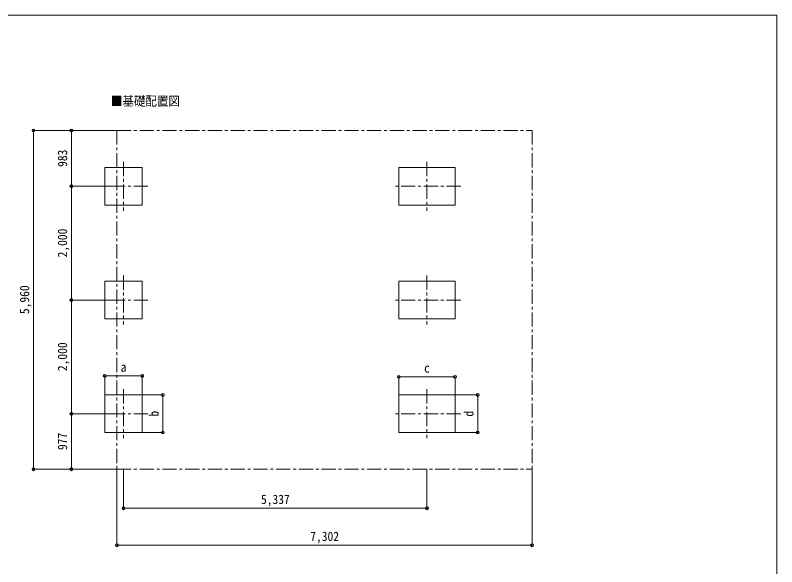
# Model space of a CAD drawing. Units: millimetres at full size, sheet at 1:50. Extents: x -14053 to 14053, y -9700 to 9700.
# Drawn here: x -49 to 13347, y 0 to 9700 of the extents above; entities that cross this region are included whole.
import ezdxf
from ezdxf.enums import TextEntityAlignment as Align

# ---------------------------------------------------------------- set-up
doc = ezdxf.new("R2010")
doc.units = ezdxf.units.MM
doc.header["$LTSCALE"] = 50
doc.header["$PDMODE"] = 32
doc.header["$PDSIZE"] = 50
doc.linetypes.add('CHAIN1', pattern=[8, 5, -1, 1, -1])
for name, color, linetype, lineweight in [('1-0', 134, 'Continuous', 9), ('1-6', 6, 'Continuous', 9), ('F-0', 7, 'Continuous', 9)]:
    doc.layers.add(name, color=color, linetype=linetype, lineweight=lineweight)
doc.styles.add('ＭＳ ゴシック', font='')
doc.styles.get('ＭＳ ゴシック').set_extended_font_data('MS Gothic')

msp = doc.modelspace()

# ---------------------------------------------------------------- linework, layer by layer
at = {"layer": '1-0', "color": 7, "linetype": 'CHAIN1'}
for p, q in [((1740.27, 7674.09), (1740.27, 1714.05)), ((1740.27, 7674.09), (9042.27, 7674.09)), ((9042.27, 7674.09), (9042.27, 1714.05)), ((1855.77, 7121.06), (1855.77, 6261.06)), ((7192.77, 7121.06), (7192.77, 6261.06)), ((2285.77, 6691.06), (1425.77, 6691.06)), ((7787.77, 6691.06), (6597.77, 6691.06)), ((1855.77, 5121.06), (1855.77, 4261.06)), ((7192.77, 5121.06), (7192.77, 4261.06)), ((2285.77, 4691.06), (1425.77, 4691.06)), ((7787.77, 4691.06), (6597.77, 4691.06)), ((1855.77, 3121.06), (1855.77, 2261.06)), ((7192.77, 3121.06), (7192.77, 2261.06)), ((2285.77, 2691.06), (1425.77, 2691.06)), ((7787.77, 2691.06), (6597.77, 2691.06)), ((1740.27, 1714.05), (9042.27, 1714.05))]:
    msp.add_line(p, q, dxfattribs=at)
at = {"layer": '1-0', "color": 4}
for points in [[(2185.77, 6361.06), (2185.77, 7021.06), (1525.77, 7021.06), (1525.77, 6361.06)], [(6697.77, 7021.06), (7687.77, 7021.06), (7687.77, 6361.06), (6697.77, 6361.06)], [(2185.77, 4361.06), (2185.77, 5021.06), (1525.77, 5021.06), (1525.77, 4361.06)], [(6697.77, 5021.06), (7687.77, 5021.06), (7687.77, 4361.06), (6697.77, 4361.06)], [(2185.77, 2361.06), (2185.77, 3021.06), (1525.77, 3021.06), (1525.77, 2361.06)], [(6697.77, 3021.06), (7687.77, 3021.06), (7687.77, 2361.06), (6697.77, 2361.06)]]:
    msp.add_lwpolyline(points, close=True, dxfattribs=at)
at = {"layer": '1-6'}
for p, q in [((272.23, 7674.09), (939.15, 7674.09)), ((272.23, 7674.09), (272.23, 1714.05)), ((939.15, 7674.09), (1740.27, 7674.09)), ((939.15, 7674.09), (939.15, 6691.06)), ((939.15, 6691.06), (1740.27, 6691.06)), ((939.15, 6691.06), (939.15, 4691.06)), ((939.15, 4691.06), (1740.27, 4691.06)), ((939.15, 4691.06), (939.15, 2691.06)), ((1525.77, 3355.49), (1525.77, 3021.06)), ((1525.77, 3355.49), (2185.77, 3355.49)), ((2185.77, 3355.49), (2185.77, 3021.06)), ((6697.77, 3339.77), (6697.77, 3021.06)), ((6697.77, 3339.77), (7687.77, 3339.77)), ((7687.77, 3339.77), (7687.77, 3021.06)), ((2546.73, 3021.06), (2185.77, 3021.06)), ((2546.73, 3021.06), (2546.73, 2361.06)), ((8086.51, 3021.06), (7687.77, 3021.06)), ((8086.51, 3021.06), (8086.51, 2361.06)), ((939.15, 2691.06), (1740.27, 2691.06)), ((939.15, 2691.06), (939.15, 1714.05)), ((2546.73, 2361.06), (2185.77, 2361.06)), ((8086.51, 2361.06), (7687.77, 2361.06)), ((272.23, 1714.05), (939.15, 1714.05)), ((939.15, 1714.05), (1740.27, 1714.05)), ((1740.27, 377.63), (1740.27, 1714.05)), ((1855.77, 1028.65), (1855.77, 1714.05)), ((7192.77, 1028.65), (7192.77, 1714.05)), ((9042.27, 377.63), (9042.27, 1714.05)), ((1855.77, 1028.65), (7192.77, 1028.65)), ((1740.27, 377.63), (9042.27, 377.63))]:
    msp.add_line(p, q, dxfattribs=at)
for p in [(272.23, 7674.09), (939.15, 7674.09), (939.15, 6691.06), (939.15, 4691.06), (1525.77, 3355.49), (2185.77, 3355.49), (6697.77, 3339.77), (7687.77, 3339.77), (2546.73, 3021.06), (8086.51, 3021.06), (939.15, 2691.06), (2546.73, 2361.06), (8086.51, 2361.06), (272.23, 1714.05), (939.15, 1714.05), (1855.77, 1028.65), (7192.77, 1028.65), (1740.27, 377.63), (9042.27, 377.63)]:
    msp.add_point(p, dxfattribs=at)
at = {"layer": 'F-0', "color": 5, "lineweight": 5}
for p, q in [((-14053.43, 9700), (13346.57, 9700)), ((13346.57, 9700), (13346.57, -9700))]:
    msp.add_line(p, q, dxfattribs=at)

# ---------------------------------------------------------------- texts
at = {"layer": '1-0', "color": 7, "style": 'ＭＳ ゴシック', "width": 0.9}
msp.add_text('■基礎配置図', height=165, dxfattribs=at).set_placement((1634.29, 8058.74), align=Align.BOTTOM_LEFT)
at = {"layer": '1-6', "color": 7, "style": 'ＭＳ ゴシック', "width": 0.9}
for s, p in [('983', (914.15, 7032.57)), ('2,000', (914.15, 5441.06)), ('5,960', (247.23, 4444.07)), ('2,000', (914.15, 3441.06)), ('b', (2521.73, 2641.06)), ('d', (8061.51, 2641.06)), ('977', (914.15, 2052.55))]:
    msp.add_text(s, height=165, rotation=90, dxfattribs=at).set_placement(p, align=Align.BOTTOM_LEFT)
for s, p in [('a', (1805.77, 3380.49)), ('c', (7142.77, 3364.77)), ('5,337', (4274.27, 1053.65)), ('7,302', (5141.27, 402.63))]:
    msp.add_text(s, height=165, dxfattribs=at).set_placement(p, align=Align.BOTTOM_LEFT)

doc.saveas('drawing.dxf')
